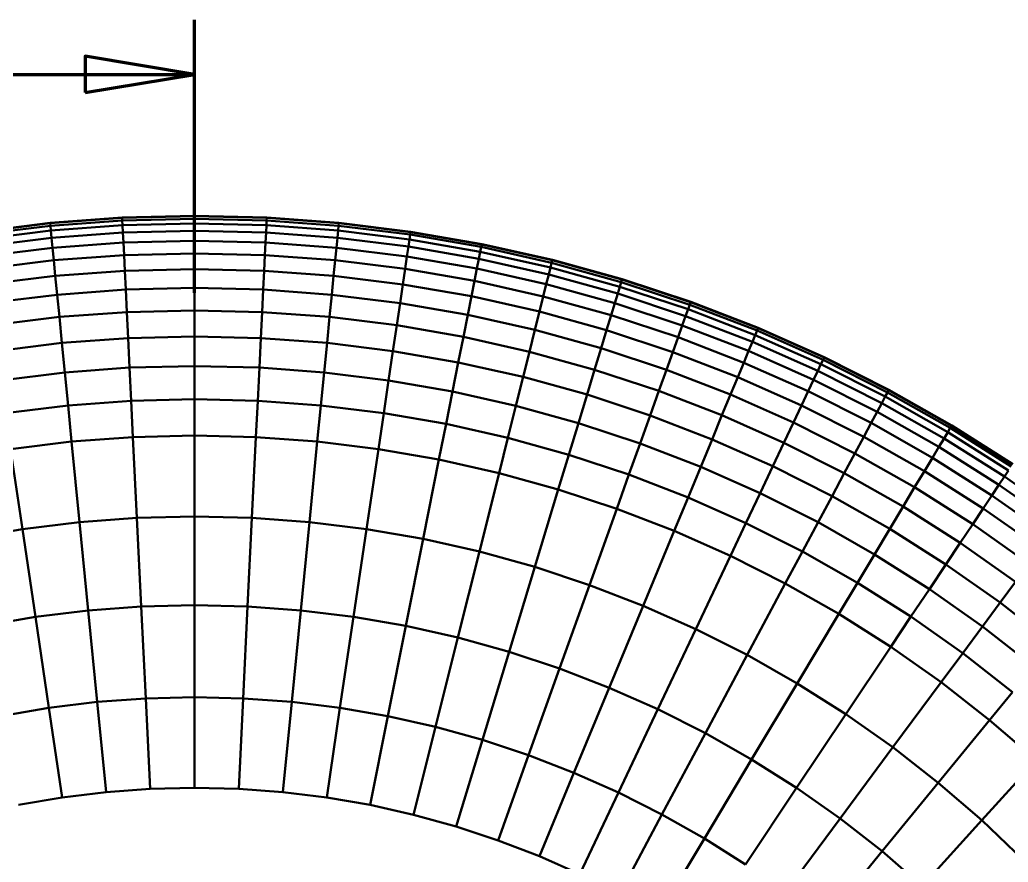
# Model space of a CAD drawing. Header units: millimetres. Extents: x -232 to 1390, y -69 to 653.
# Drawn here: x 159.2 to 213.5, y 175.4 to 221.7 of the extents above; entities that cross this region are included whole.
import ezdxf

# ---------------------------------------------------------------- set-up
doc = ezdxf.new("R2010")
doc.units = ezdxf.units.MM
doc.linetypes.add('CHAIN', pattern=[0.7087, 0.4724, -0.0591, 0.1181, -0.0591])
doc.layers.add('Видимый контур (ГОСТ)', color=7, linetype='Continuous', lineweight=50)
doc.layers.add('Линия  разреза (ГОСТ)', color=7, linetype='CHAIN', lineweight=70)

# ---------------------------------------------------------------- blocks, each defined once
blk = doc.blocks.new('2dTransSection1')
at = {"layer": 'Линия  разреза (ГОСТ)', "linetype": 'Continuous', "lineweight": 140}
blk.add_line((168.797, 206.655), (168.797, 221.655), dxfattribs=at)
at = {"layer": 'Линия  разреза (ГОСТ)', "linetype": 'Continuous'}
for p, q in [((168.797, 218.655), (162.797, 219.655)), ((162.797, 219.655), (162.797, 217.655)), ((153.5, 218.655), (162.797, 218.655)), ((162.797, 218.655), (168.797, 218.655)), ((162.797, 217.655), (168.797, 218.655))]:
    blk.add_line(p, q, dxfattribs=at)
at = {"layer": 'Линия  разреза (ГОСТ)', "linetype": 'Continuous', "flags": 128}
blk.add_lwpolyline([(162.797, 217.655), (168.797, 218.655), (162.797, 219.655), (162.797, 217.655)], dxfattribs=at)
at = {"layer": 'Линия  разреза (ГОСТ)'}
blk.add_solid([(162.797, 217.655), (168.797, 218.655), (162.797, 219.655), (162.797, 217.655)], dxfattribs=at)

msp = doc.modelspace()

# ---------------------------------------------------------------- linework, layer by layer
at = {"layer": 'Видимый контур (ГОСТ)'}
for p, q in [((164.824, 210.784), (168.797, 210.882)), ((164.825, 210.766), (168.797, 210.863)), ((172.77, 210.784), (168.797, 210.882)), ((168.797, 210.882), (168.797, 210.863)), ((172.769, 210.766), (168.797, 210.863)), ((168.797, 210.863), (168.797, 210.724)), ((160.86, 210.492), (156.915, 210.005)), ((160.862, 210.473), (156.918, 209.987)), ((160.875, 210.335), (156.938, 209.849)), ((160.86, 210.492), (164.824, 210.784)), ((160.86, 210.492), (160.862, 210.473)), ((160.862, 210.473), (164.825, 210.766)), ((160.862, 210.473), (160.875, 210.335)), ((160.875, 210.335), (164.831, 210.627)), ((160.875, 210.335), (160.901, 210.07)), ((160.901, 210.07), (164.844, 210.361)), ((164.824, 210.784), (164.825, 210.766)), ((164.825, 210.766), (164.831, 210.627)), ((164.831, 210.627), (168.797, 210.724)), ((164.831, 210.627), (164.844, 210.361)), ((164.844, 210.361), (168.797, 210.458)), ((164.844, 210.361), (164.864, 209.961)), ((172.762, 210.627), (168.797, 210.724)), ((168.797, 210.724), (168.797, 210.458)), ((172.749, 210.361), (168.797, 210.458)), ((168.797, 210.458), (168.797, 210.058)), ((172.749, 210.361), (172.73, 209.961)), ((172.762, 210.627), (172.749, 210.361)), ((176.692, 210.07), (172.749, 210.361)), ((172.769, 210.766), (172.762, 210.627)), ((176.719, 210.335), (172.762, 210.627)), ((172.77, 210.784), (172.769, 210.766)), ((176.732, 210.473), (172.769, 210.766)), ((176.734, 210.492), (172.77, 210.784)), ((176.719, 210.335), (176.692, 210.07)), ((176.732, 210.473), (176.719, 210.335)), ((176.719, 210.335), (180.655, 209.849)), ((176.734, 210.492), (176.732, 210.473)), ((176.732, 210.473), (180.676, 209.987)), ((176.734, 210.492), (180.679, 210.005)), ((160.901, 210.07), (156.977, 209.586)), ((160.901, 210.07), (160.941, 209.672)), ((160.941, 209.672), (164.864, 209.961)), ((164.864, 209.961), (168.797, 210.058)), ((164.864, 209.961), (164.891, 209.419)), ((172.73, 209.961), (168.797, 210.058)), ((168.797, 210.058), (168.797, 209.515)), ((172.73, 209.961), (172.703, 209.419)), ((176.653, 209.672), (172.73, 209.961)), ((176.692, 210.07), (176.653, 209.672)), ((176.692, 210.07), (180.616, 209.586)), ((180.655, 209.849), (180.616, 209.586)), ((180.676, 209.987), (180.655, 209.849)), ((180.655, 209.849), (184.564, 209.171)), ((180.679, 210.005), (180.676, 209.987)), ((180.676, 209.987), (184.591, 209.308)), ((180.679, 210.005), (184.595, 209.326)), ((160.941, 209.672), (157.036, 209.19)), ((160.941, 209.672), (160.994, 209.131)), ((160.994, 209.131), (164.891, 209.419)), ((164.891, 209.419), (168.797, 209.515)), ((164.891, 209.419), (164.925, 208.725)), ((172.703, 209.419), (168.797, 209.515)), ((168.797, 209.515), (168.797, 208.82)), ((172.703, 209.419), (172.669, 208.725)), ((176.6, 209.131), (172.703, 209.419)), ((176.653, 209.672), (176.6, 209.131)), ((176.653, 209.672), (180.558, 209.19)), ((180.616, 209.586), (180.558, 209.19)), ((180.616, 209.586), (184.512, 208.91)), ((184.591, 209.308), (184.564, 209.171)), ((184.595, 209.326), (184.591, 209.308)), ((188.468, 208.437), (184.591, 209.308)), ((188.472, 208.455), (184.595, 209.326)), ((160.994, 209.131), (157.116, 208.653)), ((160.994, 209.131), (161.062, 208.44)), ((161.062, 208.44), (164.925, 208.725)), ((164.925, 208.725), (168.797, 208.82)), ((164.925, 208.725), (164.967, 207.866)), ((172.669, 208.725), (168.797, 208.82)), ((168.797, 208.82), (168.797, 207.96)), ((172.669, 208.725), (172.627, 207.866)), ((176.532, 208.44), (172.669, 208.725)), ((176.6, 209.131), (176.532, 208.44)), ((176.6, 209.131), (180.478, 208.653)), ((180.558, 209.19), (180.478, 208.653)), ((180.558, 209.19), (184.434, 208.518)), ((184.512, 208.91), (184.434, 208.518)), ((184.564, 209.171), (184.512, 208.91)), ((188.37, 208.044), (184.512, 208.91)), ((188.434, 208.302), (184.564, 209.171)), ((161.062, 208.44), (157.218, 207.966)), ((161.062, 208.44), (161.146, 207.584)), ((176.532, 208.44), (176.448, 207.584)), ((176.532, 208.44), (180.376, 207.966)), ((180.478, 208.653), (180.376, 207.966)), ((180.478, 208.653), (184.328, 207.985)), ((184.434, 208.518), (184.328, 207.985)), ((188.272, 207.656), (184.434, 208.518)), ((188.434, 208.302), (188.37, 208.044)), ((188.468, 208.437), (188.434, 208.302)), ((192.257, 207.244), (188.434, 208.302)), ((188.472, 208.455), (188.468, 208.437)), ((192.298, 207.377), (188.468, 208.437)), ((192.303, 207.395), (188.472, 208.455)), ((161.146, 207.584), (157.344, 207.115)), ((161.146, 207.584), (164.967, 207.866)), ((161.146, 207.584), (161.248, 206.549)), ((164.967, 207.866), (168.797, 207.96)), ((164.967, 207.866), (165.018, 206.828)), ((172.627, 207.866), (168.797, 207.96)), ((168.797, 207.96), (168.797, 206.921)), ((172.627, 207.866), (172.576, 206.828)), ((176.448, 207.584), (172.627, 207.866)), ((176.448, 207.584), (176.346, 206.549)), ((176.448, 207.584), (180.25, 207.115)), ((180.376, 207.966), (180.25, 207.115)), ((180.376, 207.966), (184.192, 207.304)), ((184.328, 207.985), (184.192, 207.304)), ((188.14, 207.129), (184.328, 207.985)), ((188.272, 207.656), (188.14, 207.129)), ((188.37, 208.044), (188.272, 207.656)), ((192.064, 206.606), (188.272, 207.656)), ((192.18, 206.989), (188.37, 208.044)), ((180.25, 207.115), (180.097, 206.087)), ((180.25, 207.115), (184.025, 206.46)), ((184.192, 207.304), (184.025, 206.46)), ((187.971, 206.455), (184.192, 207.304)), ((188.14, 207.129), (187.971, 206.455)), ((191.906, 206.087), (188.14, 207.129)), ((192.257, 207.244), (192.18, 206.989)), ((192.298, 207.377), (192.257, 207.244)), ((192.257, 207.244), (196.024, 206)), ((192.303, 207.395), (192.298, 207.377)), ((192.298, 207.377), (196.071, 206.131)), ((192.303, 207.395), (196.077, 206.148)), ((161.248, 206.549), (157.496, 206.087)), ((161.248, 206.549), (165.018, 206.828)), ((161.248, 206.549), (161.369, 205.323)), ((165.018, 206.828), (168.797, 206.921)), ((165.018, 206.828), (165.078, 205.597)), ((172.576, 206.828), (168.797, 206.921)), ((168.797, 206.921), (168.797, 205.688)), ((172.576, 206.828), (172.515, 205.597)), ((176.346, 206.549), (172.576, 206.828)), ((176.346, 206.549), (176.225, 205.323)), ((176.346, 206.549), (180.097, 206.087)), ((192.064, 206.606), (191.906, 206.087)), ((192.18, 206.989), (192.064, 206.606)), ((192.064, 206.606), (195.799, 205.372)), ((192.18, 206.989), (195.934, 205.749)), ((180.097, 206.087), (179.917, 204.868)), ((180.097, 206.087), (183.822, 205.441)), ((184.025, 206.46), (183.822, 205.441)), ((187.763, 205.621), (184.025, 206.46)), ((187.971, 206.455), (187.763, 205.621)), ((191.704, 205.422), (187.971, 206.455)), ((191.906, 206.087), (191.704, 205.422)), ((191.906, 206.087), (195.617, 204.861)), ((196.024, 206), (195.934, 205.749)), ((196.071, 206.131), (196.024, 206)), ((196.024, 206), (199.725, 204.572)), ((196.077, 206.148), (196.071, 206.131)), ((196.071, 206.131), (199.778, 204.701)), ((196.077, 206.148), (199.785, 204.718)), ((161.369, 205.323), (165.078, 205.597)), ((165.078, 205.597), (168.797, 205.688)), ((165.078, 205.597), (165.149, 204.167)), ((172.515, 205.597), (168.797, 205.688)), ((168.797, 205.688), (168.797, 204.257)), ((172.515, 205.597), (172.445, 204.167)), ((176.225, 205.323), (172.515, 205.597)), ((183.822, 205.441), (183.581, 204.232)), ((187.51, 204.612), (183.822, 205.441)), ((187.763, 205.621), (187.51, 204.612)), ((191.455, 204.599), (187.763, 205.621)), ((191.704, 205.422), (191.455, 204.599)), ((191.704, 205.422), (195.382, 204.207)), ((195.934, 205.749), (195.799, 205.372)), ((195.934, 205.749), (199.623, 204.326)), ((161.369, 205.323), (157.677, 204.868)), ((161.369, 205.323), (161.509, 203.898)), ((176.225, 205.323), (176.085, 203.898)), ((176.225, 205.323), (179.917, 204.868)), ((179.917, 204.868), (179.706, 203.452)), ((179.917, 204.868), (183.581, 204.232)), ((195.799, 205.372), (195.617, 204.861)), ((195.799, 205.372), (199.47, 203.957)), ((187.51, 204.612), (187.211, 203.417)), ((191.153, 203.604), (187.51, 204.612)), ((191.455, 204.599), (191.153, 203.604)), ((191.455, 204.599), (195.093, 203.397)), ((195.617, 204.861), (195.382, 204.207)), ((195.617, 204.861), (199.262, 203.455)), ((199.623, 204.326), (199.47, 203.957)), ((199.725, 204.572), (199.623, 204.326)), ((203.237, 202.724), (199.623, 204.326)), ((199.778, 204.701), (199.725, 204.572)), ((203.351, 202.965), (199.725, 204.572)), ((199.785, 204.718), (199.778, 204.701)), ((203.411, 203.09), (199.778, 204.701)), ((203.419, 203.107), (199.785, 204.718)), ((161.509, 203.898), (157.887, 203.452)), ((161.509, 203.898), (165.149, 204.167)), ((161.509, 203.898), (161.669, 202.276)), ((165.149, 204.167), (168.797, 204.257)), ((165.149, 204.167), (165.229, 202.539)), ((172.445, 204.167), (168.797, 204.257)), ((168.797, 204.257), (168.797, 202.627)), ((172.445, 204.167), (172.365, 202.539)), ((176.085, 203.898), (172.445, 204.167)), ((176.085, 203.898), (175.925, 202.276)), ((176.085, 203.898), (179.706, 203.452)), ((183.581, 204.232), (183.302, 202.828)), ((187.211, 203.417), (183.581, 204.232)), ((195.382, 204.207), (195.093, 203.397)), ((195.382, 204.207), (198.996, 202.813)), ((199.47, 203.957), (199.262, 203.455)), ((203.066, 202.362), (199.47, 203.957)), ((179.706, 203.452), (179.467, 201.84)), ((179.706, 203.452), (183.302, 202.828)), ((187.211, 203.417), (186.863, 202.028)), ((190.795, 202.425), (187.211, 203.417)), ((191.153, 203.604), (190.795, 202.425)), ((191.153, 203.604), (194.742, 202.418)), ((195.093, 203.397), (194.742, 202.418)), ((195.093, 203.397), (198.667, 202.018)), ((199.262, 203.455), (198.996, 202.813)), ((202.834, 201.872), (199.262, 203.455)), ((183.302, 202.828), (182.984, 201.229)), ((186.863, 202.028), (183.302, 202.828)), ((198.996, 202.813), (198.667, 202.018)), ((202.537, 201.243), (198.996, 202.813)), ((203.237, 202.724), (203.066, 202.362)), ((203.351, 202.965), (203.237, 202.724)), ((206.769, 200.946), (203.237, 202.724)), ((203.411, 203.09), (203.351, 202.965)), ((206.894, 201.181), (203.351, 202.965)), ((203.419, 203.107), (203.411, 203.09)), ((206.96, 201.304), (203.411, 203.09)), ((206.969, 201.32), (203.419, 203.107)), ((161.669, 202.276), (158.127, 201.84)), ((161.669, 202.276), (165.229, 202.539)), ((161.669, 202.276), (161.847, 200.465)), ((165.229, 202.539), (168.797, 202.627)), ((165.229, 202.539), (165.318, 200.721)), ((172.365, 202.539), (168.797, 202.627)), ((168.797, 202.627), (168.797, 200.806)), ((172.365, 202.539), (172.276, 200.721)), ((175.925, 202.276), (172.365, 202.539)), ((175.925, 202.276), (175.746, 200.465)), ((175.925, 202.276), (179.467, 201.84)), ((190.795, 202.425), (190.38, 201.055)), ((190.795, 202.425), (194.327, 201.258)), ((194.742, 202.418), (194.327, 201.258)), ((194.742, 202.418), (198.269, 201.058)), ((203.066, 202.362), (202.834, 201.872)), ((206.58, 200.593), (203.066, 202.362)), ((179.467, 201.84), (179.2, 200.039)), ((179.467, 201.84), (182.984, 201.229)), ((186.863, 202.028), (186.467, 200.447)), ((190.38, 201.055), (186.863, 202.028)), ((198.667, 202.018), (198.269, 201.058)), ((202.169, 200.466), (198.667, 202.018)), ((202.834, 201.872), (202.537, 201.243)), ((206.324, 200.115), (202.834, 201.872)), ((182.984, 201.229), (182.629, 199.444)), ((186.467, 200.447), (182.984, 201.229)), ((194.327, 201.258), (193.845, 199.91)), ((194.327, 201.258), (197.798, 199.92)), ((202.537, 201.243), (202.169, 200.466)), ((205.997, 199.501), (202.537, 201.243)), ((206.894, 201.181), (206.769, 200.946)), ((206.96, 201.304), (206.894, 201.181)), ((206.894, 201.181), (210.346, 199.226)), ((206.969, 201.32), (206.96, 201.304)), ((206.96, 201.304), (210.417, 199.345)), ((206.969, 201.32), (210.427, 199.361)), ((161.847, 200.465), (165.318, 200.721)), ((165.318, 200.721), (168.797, 200.806)), ((165.318, 200.721), (165.416, 198.726)), ((172.276, 200.721), (168.797, 200.806)), ((168.797, 200.806), (168.797, 198.809)), ((172.276, 200.721), (172.178, 198.726)), ((175.746, 200.465), (172.276, 200.721)), ((190.38, 201.055), (189.907, 199.495)), ((190.38, 201.055), (193.845, 199.91)), ((198.269, 201.058), (197.798, 199.92)), ((201.725, 199.526), (198.269, 201.058)), ((206.58, 200.593), (206.324, 200.115)), ((206.769, 200.946), (206.58, 200.593)), ((206.58, 200.593), (210.003, 198.654)), ((206.769, 200.946), (210.209, 198.998)), ((161.847, 200.465), (158.394, 200.039)), ((161.847, 200.465), (162.043, 198.477)), ((175.746, 200.465), (175.551, 198.477)), ((175.746, 200.465), (179.2, 200.039)), ((179.2, 200.039), (178.907, 198.063)), ((179.2, 200.039), (182.629, 199.444)), ((186.467, 200.447), (186.024, 198.681)), ((189.907, 199.495), (186.467, 200.447)), ((202.169, 200.466), (201.725, 199.526)), ((205.591, 198.743), (202.169, 200.466)), ((206.324, 200.115), (205.997, 199.501)), ((206.324, 200.115), (209.724, 198.189)), ((182.629, 199.444), (182.239, 197.485)), ((186.024, 198.681), (182.629, 199.444)), ((189.907, 199.495), (189.378, 197.753)), ((189.907, 199.495), (193.296, 198.376)), ((193.845, 199.91), (193.296, 198.376)), ((193.845, 199.91), (197.25, 198.597)), ((197.798, 199.92), (197.25, 198.597)), ((201.198, 198.412), (197.798, 199.92)), ((201.725, 199.526), (201.198, 198.412)), ((205.101, 197.826), (201.725, 199.526)), ((205.997, 199.501), (205.591, 198.743)), ((205.997, 199.501), (209.367, 197.592)), ((210.209, 198.998), (210.003, 198.654)), ((210.346, 199.226), (210.209, 198.998)), ((210.209, 198.998), (213.549, 196.882)), ((210.417, 199.345), (210.346, 199.226)), ((210.346, 199.226), (213.697, 197.104)), ((210.427, 199.361), (210.417, 199.345)), ((210.417, 199.345), (213.775, 197.219)), ((210.427, 199.361), (213.785, 197.235)), ((162.043, 198.477), (158.687, 198.063)), ((162.043, 198.477), (165.416, 198.726)), ((162.043, 198.477), (162.479, 194.052)), ((165.416, 198.726), (168.797, 198.809)), ((165.416, 198.726), (165.634, 194.285)), ((172.178, 198.726), (168.797, 198.809)), ((168.797, 198.809), (168.797, 194.363)), ((172.178, 198.726), (171.96, 194.285)), ((175.551, 198.477), (172.178, 198.726)), ((175.551, 198.477), (175.115, 194.052)), ((175.551, 198.477), (178.907, 198.063)), ((186.024, 198.681), (185.539, 196.744)), ((189.378, 197.753), (186.024, 198.681)), ((193.296, 198.376), (192.683, 196.662)), ((193.296, 198.376), (196.626, 197.091)), ((197.25, 198.597), (196.626, 197.091)), ((200.586, 197.118), (197.25, 198.597)), ((201.198, 198.412), (200.586, 197.118)), ((204.52, 196.74), (201.198, 198.412)), ((205.591, 198.743), (205.101, 197.826)), ((205.591, 198.743), (208.925, 196.855)), ((210.003, 198.654), (209.724, 198.189)), ((210.003, 198.654), (213.327, 196.55)), ((158.687, 198.063), (159.339, 193.665)), ((178.907, 198.063), (178.255, 193.665)), ((178.907, 198.063), (182.239, 197.485)), ((205.101, 197.826), (204.52, 196.74)), ((205.101, 197.826), (208.39, 195.963)), ((209.724, 198.189), (209.367, 197.592)), ((209.724, 198.189), (213.026, 196.098)), ((182.239, 197.485), (181.372, 193.124)), ((185.539, 196.744), (182.239, 197.485)), ((189.378, 197.753), (188.798, 195.842)), ((189.378, 197.753), (192.683, 196.662)), ((209.367, 197.592), (208.925, 196.855)), ((209.367, 197.592), (212.639, 195.52)), ((185.539, 196.744), (184.459, 192.431)), ((188.798, 195.842), (185.539, 196.744)), ((196.626, 197.091), (195.93, 195.409)), ((199.889, 195.645), (196.626, 197.091)), ((200.586, 197.118), (199.889, 195.645)), ((203.846, 195.477), (200.586, 197.118)), ((204.52, 196.74), (203.846, 195.477)), ((204.52, 196.74), (207.757, 194.906)), ((208.925, 196.855), (208.39, 195.963)), ((208.925, 196.855), (212.162, 194.805)), ((213.549, 196.882), (213.327, 196.55)), ((192.683, 196.662), (192.01, 194.781)), ((192.683, 196.662), (195.93, 195.409)), ((213.327, 196.55), (213.026, 196.098)), ((216.543, 194.284), (213.327, 196.55)), ((188.798, 195.842), (187.508, 191.587)), ((188.798, 195.842), (192.01, 194.781)), ((199.889, 195.645), (199.111, 193.999)), ((203.077, 194.04), (199.889, 195.645)), ((208.39, 195.963), (207.757, 194.906)), ((208.39, 195.963), (211.584, 193.941)), ((213.026, 196.098), (212.639, 195.52)), ((216.22, 193.848), (213.026, 196.098)), ((195.93, 195.409), (195.165, 193.564)), ((199.111, 193.999), (195.93, 195.409)), ((203.846, 195.477), (203.077, 194.04)), ((203.846, 195.477), (207.021, 193.678)), ((212.639, 195.52), (212.162, 194.805)), ((215.806, 193.29), (212.639, 195.52)), ((192.01, 194.781), (190.512, 190.595)), ((192.01, 194.781), (195.165, 193.564)), ((207.757, 194.906), (207.021, 193.678)), ((207.757, 194.906), (210.9, 192.917)), ((212.162, 194.805), (211.584, 193.941)), ((215.294, 192.599), (212.162, 194.805)), ((162.479, 194.052), (159.339, 193.665)), ((162.479, 194.052), (165.634, 194.285)), ((162.479, 194.052), (162.957, 189.201)), ((165.634, 194.285), (168.797, 194.363)), ((165.634, 194.285), (165.873, 189.416)), ((171.96, 194.285), (168.797, 194.363)), ((168.797, 194.363), (168.797, 189.488)), ((171.96, 194.285), (171.72, 189.416)), ((175.115, 194.052), (171.96, 194.285)), ((175.115, 194.052), (174.637, 189.201)), ((175.115, 194.052), (178.255, 193.665)), ((199.111, 193.999), (198.257, 192.193)), ((202.219, 192.434), (199.111, 193.999)), ((203.077, 194.04), (202.219, 192.434)), ((203.077, 194.04), (206.183, 192.28)), ((159.339, 193.665), (156.222, 193.124)), ((159.339, 193.665), (160.054, 188.843)), ((178.255, 193.665), (177.539, 188.843)), ((178.255, 193.665), (181.372, 193.124)), ((195.165, 193.564), (193.464, 189.456)), ((198.257, 192.193), (195.165, 193.564)), ((207.021, 193.678), (206.183, 192.28)), ((207.021, 193.678), (210.104, 191.726)), ((211.584, 193.941), (210.9, 192.917)), ((214.675, 191.764), (211.584, 193.941)), ((181.372, 193.124), (180.421, 188.343)), ((184.459, 192.431), (181.372, 193.124)), ((210.9, 192.917), (210.104, 191.726)), ((213.94, 190.775), (210.9, 192.917)), ((184.459, 192.431), (183.274, 187.702)), ((187.508, 191.587), (184.459, 192.431)), ((202.219, 192.434), (201.278, 190.673)), ((202.219, 192.434), (205.247, 190.719)), ((198.257, 192.193), (196.356, 188.174)), ((201.278, 190.673), (198.257, 192.193)), ((206.183, 192.28), (205.247, 190.719)), ((206.183, 192.28), (209.199, 190.371)), ((187.508, 191.587), (186.093, 186.922)), ((187.508, 191.587), (190.512, 190.595)), ((210.104, 191.726), (209.199, 190.371)), ((213.088, 189.625), (210.104, 191.726)), ((213.94, 190.775), (213.088, 189.625)), ((190.512, 190.595), (188.87, 186.005)), ((190.512, 190.595), (193.464, 189.456)), ((201.278, 190.673), (199.182, 186.752)), ((201.278, 190.673), (204.22, 189.006)), ((205.247, 190.719), (204.22, 189.006)), ((205.247, 190.719), (208.187, 188.857)), ((209.199, 190.371), (208.187, 188.857)), ((212.117, 188.316), (209.199, 190.371)), ((162.957, 189.201), (160.054, 188.843)), ((162.957, 189.201), (165.873, 189.416)), ((162.957, 189.201), (163.453, 184.167)), ((165.873, 189.416), (168.797, 189.488)), ((165.873, 189.416), (166.122, 184.364)), ((171.72, 189.416), (168.797, 189.488)), ((168.797, 189.488), (168.797, 184.43)), ((171.72, 189.416), (171.472, 184.364)), ((174.637, 189.201), (171.72, 189.416)), ((174.637, 189.201), (174.141, 184.167)), ((174.637, 189.201), (177.539, 188.843)), ((193.464, 189.456), (191.598, 184.952)), ((196.356, 188.174), (193.464, 189.456)), ((213.088, 189.625), (212.117, 188.316)), ((215.965, 187.379), (213.088, 189.625)), ((160.054, 188.843), (157.173, 188.343)), ((160.054, 188.843), (160.797, 183.84)), ((177.539, 188.843), (176.797, 183.84)), ((177.539, 188.843), (180.421, 188.343)), ((204.22, 189.006), (201.935, 185.192)), ((204.22, 189.006), (207.078, 187.197)), ((208.187, 188.857), (207.078, 187.197)), ((211.032, 186.854), (208.187, 188.857)), ((180.421, 188.343), (179.434, 183.382)), ((183.274, 187.702), (180.421, 188.343)), ((196.356, 188.174), (194.272, 183.767)), ((199.182, 186.752), (196.356, 188.174)), ((212.117, 188.316), (211.032, 186.854)), ((214.931, 186.12), (212.117, 188.316)), ((183.274, 187.702), (182.045, 182.796)), ((186.093, 186.922), (183.274, 187.702)), ((207.078, 187.197), (204.608, 183.5)), ((209.843, 185.249), (207.078, 187.197)), ((186.093, 186.922), (184.624, 182.082)), ((186.093, 186.922), (188.87, 186.005)), ((199.182, 186.752), (196.884, 182.452)), ((199.182, 186.752), (201.935, 185.192)), ((211.032, 186.854), (209.843, 185.249)), ((213.776, 184.712), (211.032, 186.854)), ((188.87, 186.005), (187.166, 181.243)), ((188.87, 186.005), (191.598, 184.952)), ((191.598, 184.952), (189.662, 180.279)), ((194.272, 183.767), (191.598, 184.952)), ((201.935, 185.192), (199.428, 181.011)), ((201.935, 185.192), (204.608, 183.5)), ((209.843, 185.249), (207.194, 181.678)), ((212.509, 183.168), (209.843, 185.249)), ((163.453, 184.167), (166.122, 184.364)), ((166.122, 184.364), (168.797, 184.43)), ((166.122, 184.364), (166.365, 179.399)), ((171.472, 184.364), (168.797, 184.43)), ((168.797, 184.43), (168.797, 179.459)), ((171.472, 184.364), (171.228, 179.399)), ((174.141, 184.167), (171.472, 184.364)), ((213.776, 184.712), (212.509, 183.168)), ((160.797, 183.84), (158.16, 183.382)), ((163.453, 184.167), (160.797, 183.84)), ((160.797, 183.84), (161.526, 178.922)), ((163.453, 184.167), (163.94, 179.22)), ((174.141, 184.167), (173.654, 179.22)), ((174.141, 184.167), (176.797, 183.84)), ((176.797, 183.84), (176.068, 178.922)), ((176.797, 183.84), (179.434, 183.382)), ((194.272, 183.767), (192.109, 179.195)), ((196.884, 182.452), (194.272, 183.767)), ((179.434, 183.382), (178.464, 178.507)), ((182.045, 182.796), (179.434, 183.382)), ((204.608, 183.5), (201.899, 179.446)), ((207.194, 181.678), (204.608, 183.5)), ((212.509, 183.168), (209.688, 179.732)), ((212.509, 183.168), (215.07, 180.96)), ((182.045, 182.796), (180.837, 177.974)), ((184.624, 182.082), (182.045, 182.796)), ((184.624, 182.082), (183.181, 177.325)), ((184.624, 182.082), (187.166, 181.243)), ((196.884, 182.452), (194.499, 177.992)), ((196.884, 182.452), (199.428, 181.011)), ((207.194, 181.678), (204.29, 177.762)), ((209.688, 179.732), (207.194, 181.678)), ((187.166, 181.243), (185.491, 176.562)), ((187.166, 181.243), (189.662, 180.279)), ((199.428, 181.011), (196.828, 176.673)), ((199.428, 181.011), (201.899, 179.446)), ((215.07, 180.96), (212.084, 177.665)), ((189.662, 180.279), (187.76, 175.687)), ((192.109, 179.195), (189.662, 180.279)), ((163.94, 179.22), (166.365, 179.399)), ((166.365, 179.399), (168.797, 179.459)), ((168.797, 179.459), (171.228, 179.399)), ((173.654, 179.22), (171.228, 179.399)), ((201.899, 179.446), (199.089, 175.241)), ((204.29, 177.762), (201.899, 179.446)), ((209.688, 179.732), (206.595, 175.963)), ((209.688, 179.732), (212.084, 177.665)), ((161.526, 178.922), (159.13, 178.507)), ((163.94, 179.22), (161.526, 178.922)), ((173.654, 179.22), (176.068, 178.922)), ((176.068, 178.922), (178.464, 178.507)), ((192.109, 179.195), (189.984, 174.701)), ((194.499, 177.992), (192.109, 179.195)), ((180.837, 177.974), (178.464, 178.507)), ((183.181, 177.325), (180.837, 177.974)), ((194.499, 177.992), (192.156, 173.607)), ((194.499, 177.992), (196.828, 176.673)), ((204.29, 177.762), (201.277, 173.7)), ((206.595, 175.963), (204.29, 177.762)), ((183.181, 177.325), (185.491, 176.562)), ((212.084, 177.665), (208.81, 174.053)), ((212.084, 177.665), (214.375, 175.484)), ((196.828, 176.673), (194.272, 172.409)), ((196.828, 176.673), (199.089, 175.241)), ((185.491, 176.562), (187.76, 175.687)), ((187.76, 175.687), (189.984, 174.701)), ((206.595, 175.963), (203.387, 172.053)), ((206.595, 175.963), (208.81, 174.053))]:
    msp.add_line(p, q, dxfattribs=at)

# ---------------------------------------------------------------- block references
at = {"layer": 'Линия  разреза (ГОСТ)'}
msp.add_blockref('2dTransSection1', (0, 0), dxfattribs=at)

doc.saveas('drawing.dxf')
